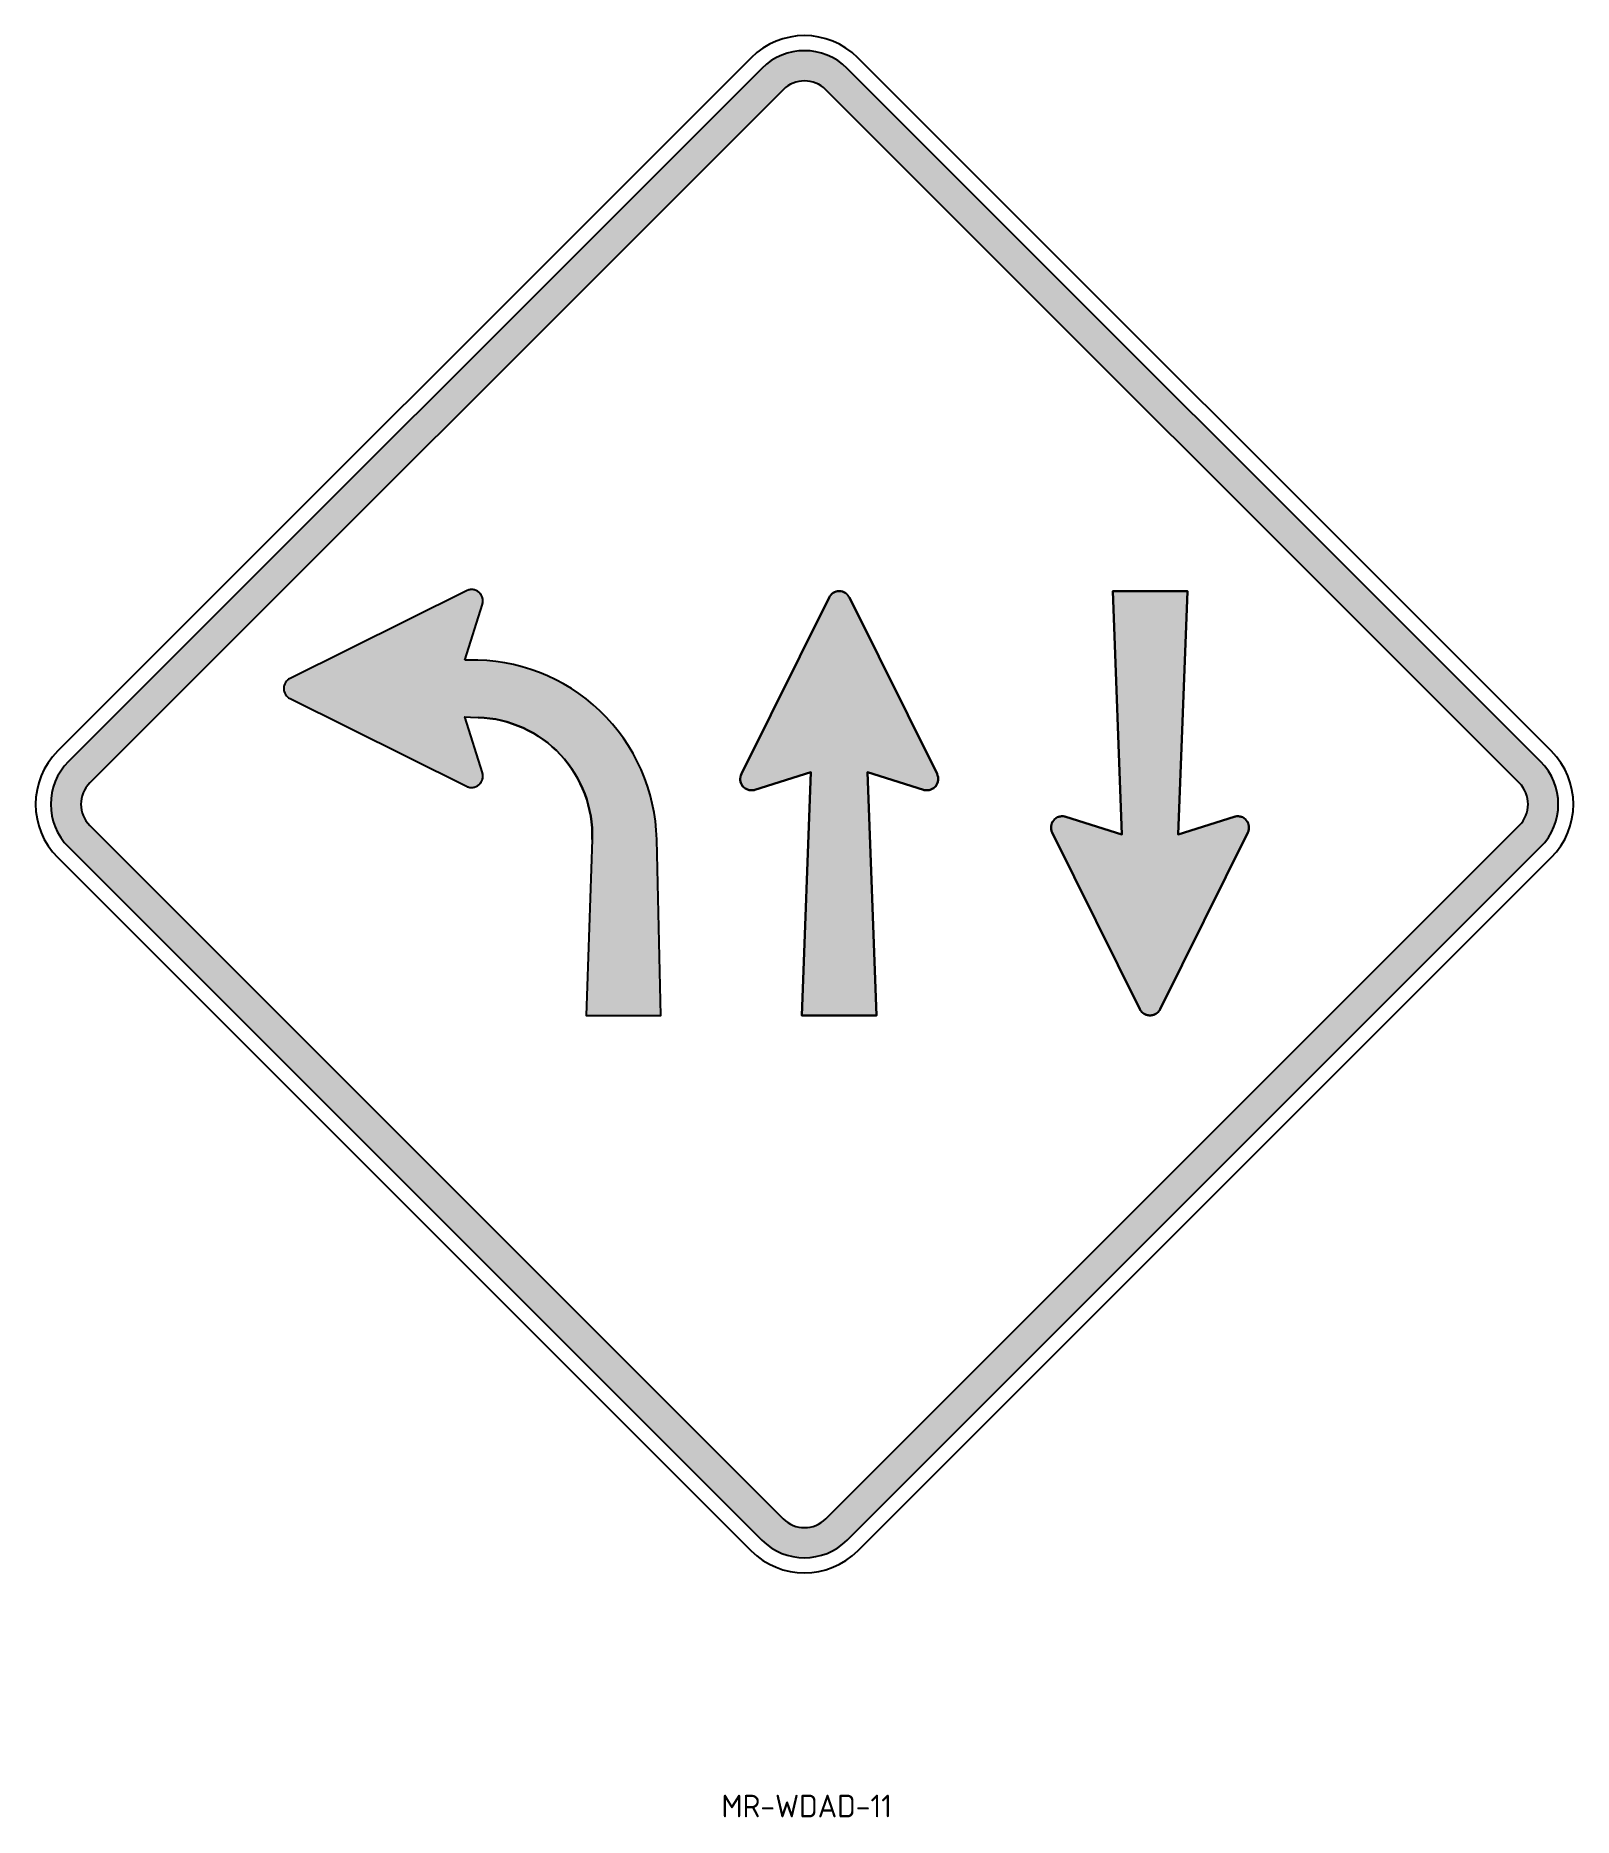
# Model space of a CAD drawing. Extents: x 126 to 330, y 19 to 256.
import ezdxf

# ---------------------------------------------------------------- set-up
doc = ezdxf.new("R2010")
doc.units = 0
doc.linetypes.add('CENTERX2', pattern=[101.6, 63.5, -12.7, 12.7, -12.7])
for name, color, linetype in [('L25', 1, 'CONTINUOUS'), ('L35', 3, 'CONTINUOUS'), ('T25', 1, 'CONTINUOUS'), ('TBLK25', 1, 'CONTINUOUS')]:
    doc.layers.add(name, color=color, linetype=linetype)
doc.styles.add('ISO', font='iso3098b.shx')

msp = doc.modelspace()

# ---------------------------------------------------------------- hatches: boundary and pattern name
at = {"layer": 'T25', "linetype": 'CENTERX2'}
for points in [[(183.4, 172.93), (182.88, 172.91), (185.21, 180.34, 0.660922), (183.11, 182.13), (159.71, 170.5, 0.619809), (159.71, 167.82), (183.11, 156.19, 0.660922), (185.21, 157.98), (182.87, 165.41), (183.63, 165.36), (184.67, 165.33, -0.414214), (199.77, 149.15), (198.97, 125.81), (208.87, 125.81), (208.32, 149.15, 0.414214)], [(233.86, 181.23, 0.619809), (231.17, 181.23), (219.55, 157.83, 0.660922), (221.34, 155.73), (228.77, 158.06), (227.57, 125.81), (237.47, 125.81), (236.27, 158.06), (243.69, 155.73, 0.660922), (245.48, 157.83)], [(278.67, 182.06), (268.77, 182.06), (269.97, 149.81), (262.54, 152.15, 0.660922), (260.75, 150.05), (272.37, 126.65, 0.619809), (275.06, 126.65), (286.68, 150.05, 0.660922), (284.89, 152.15), (277.47, 149.81)]]:
    msp.add_hatch(color=256, dxfattribs=at).paths.add_polyline_path(points)
at = {"layer": 'TBLK25', "linetype": 'CENTERX2'}
h = msp.add_hatch(color=256, dxfattribs=at)
h.paths.add_polyline_path([(322.67, 156.64, -0.198872), (323.84, 153.82), (327.84, 153.82, 0.198872), (325.49, 159.47), (233.57, 251.4, 0.198872), (227.91, 253.74), (227.91, 249.74, -0.198872), (230.74, 248.57)])
h.paths.add_polyline_path([(225.09, 248.57, -0.198952), (227.91, 249.74), (227.91, 253.74, 0.198952), (222.26, 251.4), (130.33, 159.47, 0.198872), (127.99, 153.82), (131.99, 153.82, -0.198872), (133.16, 156.64)])
h.paths.add_polyline_path([(222.26, 56.23, 0.198952), (227.91, 53.89), (227.91, 57.89, -0.198952), (225.09, 59.06), (133.16, 150.99, -0.198952), (131.99, 153.82), (127.99, 153.82, 0.198952), (130.33, 148.16)])
h.paths.add_polyline_path([(230.74, 59.06, -0.198872), (227.91, 57.89), (227.91, 53.89, 0.198872), (233.57, 56.23), (325.49, 148.16, 0.198952), (327.84, 153.82), (323.84, 153.82, -0.198952), (322.67, 150.99)])

# ---------------------------------------------------------------- linework, layer by layer
at = {"layer": 'L25'}
msp.add_lwpolyline([(182.87, 172.91), (185.21, 180.34, 0.660922), (183.11, 182.13), (159.71, 170.5, 0.619809), (159.71, 167.82), (183.11, 156.19, 0.660922), (185.21, 157.98), (182.87, 165.41), (183.63, 165.36), (184.67, 165.33, -0.414214), (199.77, 149.15), (198.97, 125.81), (208.87, 125.81), (208.32, 149.15, 0.414214), (183.4, 172.93), (182.88, 172.91)], format="xyb", dxfattribs=at)
for points in [[(219.55, 157.83), (231.17, 181.23, -0.619809), (233.86, 181.23), (245.48, 157.83, -0.660922), (243.69, 155.73), (236.27, 158.06), (237.47, 125.81), (227.57, 125.81), (228.77, 158.06), (221.34, 155.73, -0.660922)], [(286.68, 150.05), (275.06, 126.65, -0.619809), (272.37, 126.65), (260.75, 150.05, -0.660922), (262.54, 152.15), (269.97, 149.81), (268.77, 182.06), (278.67, 182.06), (277.47, 149.81), (284.89, 152.15, -0.660922)]]:
    msp.add_lwpolyline(points, format="xyb", close=True, dxfattribs=at)
at = {"layer": 'L35'}
for p, q in [((220.84, 252.81), (128.92, 160.89)), ((326.91, 160.89), (234.98, 252.81)), ((128.92, 146.74), (220.84, 54.82)), ((234.98, 54.82), (326.91, 146.74))]:
    msp.add_line(p, q, dxfattribs=at)
for centre, start, end in [((227.91, 245.74), 45, 135), ((135.99, 153.81), 135, 225), ((319.84, 153.81), 315, 45), ((227.91, 61.89), 225, 315)]:
    msp.add_arc(centre, 10, start, end, dxfattribs=at)
at = {"layer": 'T25', "linetype": 'CENTERX2'}
for points in [[(183.4, 172.93), (182.88, 172.91), (185.21, 180.34, 0.660922), (183.11, 182.13), (159.71, 170.5, 0.619809), (159.71, 167.82), (183.11, 156.19, 0.660922), (185.21, 157.98), (182.87, 165.41), (183.63, 165.36), (184.67, 165.33, -0.414214), (199.77, 149.15), (198.97, 125.81), (208.87, 125.81), (208.32, 149.15, 0.414214)], [(233.86, 181.23, 0.619809), (231.17, 181.23), (219.55, 157.83, 0.660922), (221.34, 155.73), (228.77, 158.06), (227.57, 125.81), (237.47, 125.81), (236.27, 158.06), (243.69, 155.73, 0.660922), (245.48, 157.83)], [(278.67, 182.06), (268.77, 182.06), (269.97, 149.81), (262.54, 152.15, 0.660922), (260.75, 150.05), (272.37, 126.65, 0.619809), (275.06, 126.65), (286.68, 150.05, 0.660922), (284.89, 152.15), (277.47, 149.81)]]:
    msp.add_lwpolyline(points, format="xyb", close=True, dxfattribs=at)
at = {"layer": 'TBLK25', "color": 1}
for p, q in [((222.26, 251.4), (130.33, 159.47)), ((325.49, 159.47), (233.57, 251.4)), ((225.09, 248.57), (133.16, 156.64)), ((322.67, 156.64), (230.74, 248.57)), ((133.16, 150.99), (225.09, 59.06)), ((230.74, 59.06), (322.67, 150.99)), ((130.33, 148.16), (222.26, 56.23)), ((233.57, 56.23), (325.49, 148.16))]:
    msp.add_line(p, q, dxfattribs=at)
for centre, radius, start, end in [((227.91, 245.74), 8, 45, 135), ((227.91, 245.74), 4, 45, 135), ((135.99, 153.81), 8, 135, 225), ((319.84, 153.81), 8, 315, 45), ((135.99, 153.81), 4, 135, 225), ((319.84, 153.81), 4, 315, 45), ((227.91, 61.89), 4, 225, 315), ((227.91, 61.89), 8, 225, 315)]:
    msp.add_arc(centre, radius, start, end, dxfattribs=at)

# ---------------------------------------------------------------- texts
at = {"layer": 'T25', "color": 3, "style": 'ISO'}
msp.add_text('              MR-WDAD-11', height=3, dxfattribs=at).set_placement((191.41, 19.47))

doc.saveas('drawing.dxf')
